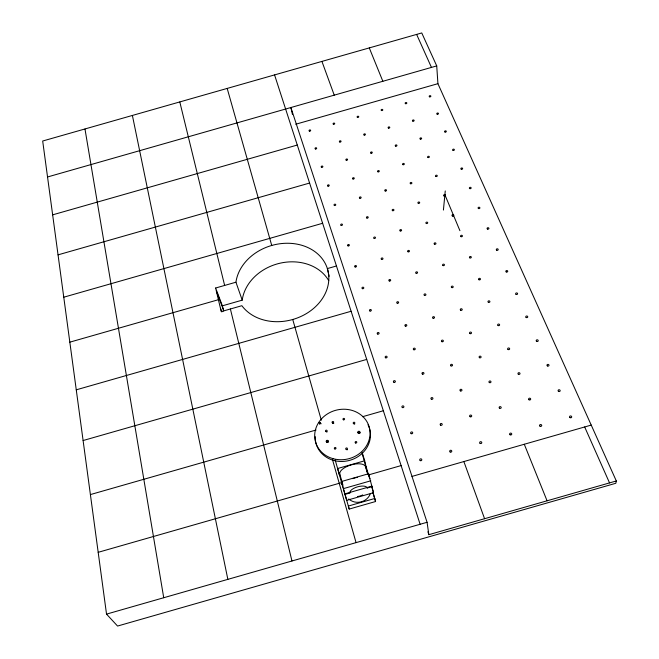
<?xml version="1.0" encoding="UTF-8"?>
<svg xmlns="http://www.w3.org/2000/svg" width="659" height="659" viewBox="0 0 659 659"><rect width="100%" height="100%" fill="white"/><g stroke="black" fill="none" stroke-linecap="round" stroke-linejoin="round"><path stroke-width="0.99" d="M443.416 210.064L445.253 190.945M616.313 480.963L615.836 483.269L117.566 626.05L106.527 614.122L42.687 141.018L421.752 32.95L436.728 65.908L437.922 83.677L616.313 480.963L428.852 534.68L427.905 531.772M320.554 422.468L319.426 424.215M332.952 423.416L333.775 423.375M47.539 176.974L436.728 65.908M295.718 124.238L437.922 83.677M52.654 214.842L297.283 145.046M58.05 254.852L309.59 183.054M63.766 297.201L322.622 223.277M215.625 288.016L235.938 282.209A47.234 38.477 -16.2 0 1 301.534 245.206A47.234 38.477 -16.2 0 1 316.757 305.488A47.234 38.477 -16.2 0 1 241.869 305.702L221.235 311.6L215.625 288.016L222.388 305.817L223.64 311.023M69.829 342.161L218.409 299.713M336.452 265.989L327.375 268.584L329.129 276.327M222.388 305.817L242.224 300.15A46.105 38.016 -16.2 0 1 280.133 263.18A46.105 38.016 -16.2 0 1 328.726 280.627M76.263 389.823L351.123 311.262M83.108 440.533L366.717 359.419M90.398 494.579L316.048 430.014M362.565 416.702L383.349 410.755M362.104 452.231L364.691 460.773L337.614 468.524L349.212 509.069L375.572 501.524L373.093 492.602M339.294 474.389L339.83 474.233A13.386 5.791 -16.3 0 1 351.214 464.892A13.386 5.791 -16.3 0 1 365.564 466.869L366.099 466.712L364.691 460.773M370.762 480.806L343.355 488.649L346.716 500.362L373.505 492.693L368.62 473.739L341.329 481.556L342.985 487.322M98.191 552.316L341.906 482.536M368.546 474.908L401.109 465.584M344.855 493.863L371.964 486.103L372.121 486.606L367.236 488.006A9.028 3.773 -16.3 0 0 357.606 486.812A9.028 3.773 -16.3 0 0 349.88 492.973L344.995 494.374M411.957 476.424L591.222 425.088M374.864 498.459L348.347 506.054L349.212 509.069M106.527 614.122L427.065 522.282L290.883 107.508L292.464 114.509M320.949 423.786L319.063 422.847L320.941 423.762M416.645 34.466L431.464 67.416M584.673 426.966L609.534 482.899M444.998 195.031L459.916 230.683M369.304 47.967L382.854 81.279M524.284 444.265L547.069 500.799M220.436 308.239L221.852 311.938M216.399 291.286L223.162 309.046M321.946 61.46L334.237 95.143M463.87 461.564L484.579 518.707M235.938 282.209L242.224 300.15M274.581 74.969L420.121 524.276M362.186 453.787L364.468 461.325M366.099 466.712L369.715 478.673M366.075 468.104L367.557 473.022M371.429 485.807L373.505 492.693M365.564 466.869L367.788 474.225M372.928 492.767L375.572 501.524M367.088 487.503L367.236 488.006M349.731 492.471L349.88 492.973M339.673 475.666L335.167 459.941M341.354 481.531L342.243 484.645M339.83 474.233L343.001 485.321M227.198 88.479L271.739 245.461M292.744 319.491L321.32 420.203M332.523 459.694L356.058 542.629M179.808 101.988L224.637 285.438M230.386 308.98L291.97 560.99M364.699 462.297L365.844 467.14M368.62 473.739L369.765 478.615M132.401 115.498L227.857 579.36M84.986 129.024L163.729 597.738M427.065 522.282L428.852 534.68M326.625 431.974A0.824 0.741 -16.2 0 1 327.086 431.966M327.021 442.519A0.832 0.75 -16.6 0 1 327.869 442.189A0.832 0.75 -16.6 0 1 326.534 441.942A0.832 0.75 -16.6 0 1 327.292 440.863A0.832 0.75 -16.6 0 1 328.067 441.851M346.667 449.776A0.84 0.758 -14 0 1 347.441 449.776M359.83 433.309A0.832 0.75 -11.7 0 0 358.784 433.309A0.832 0.75 -11.7 0 1 358.307 432.123A0.832 0.75 -11.7 0 1 359.69 432.147A0.832 0.75 -11.7 0 1 359.064 433.293M354.237 424.075A0.824 0.741 -12.2 0 1 354.699 424.066M368.01 424.742A27.777 25.042 -14.2 0 1 348.216 460.723A27.777 25.042 -14.2 0 1 315.249 436.645M358.414 433.276A0.956 0.857 -11.7 0 1 358.274 431.983A0.956 0.857 -11.7 0 1 359.707 431.983A0.956 0.857 -11.7 0 1 359.46 433.268M326.386 441.876A0.956 0.857 -16.6 0 1 327.334 440.747A0.956 0.857 -16.6 0 1 328.198 441.851M327.853 442.288A0.956 0.857 -16.6 0 1 326.534 442.164M370.416 493.575A13.139 12.241 -13.4 0 1 348.743 498.97M345.637 494.423A13.139 12.241 -13.4 0 1 345.357 493.558M362.738 494.909A13.279 12.323 -13.5 0 1 357.565 496.499M352.68 478.656A13.485 5.7 -16.3 0 1 357.442 477.289M326.913 442.024A0.956 0.857 -16.6 0 0 328.091 440.912A0.956 0.857 -16.6 0 0 326.51 440.591A0.956 0.857 -16.6 0 0 326.913 442.024M358.537 432.93A0.956 0.857 -11.7 0 0 359.798 431.917A0.956 0.857 -11.7 0 0 358.249 431.464A0.956 0.857 -11.7 0 0 358.537 432.93M332.589 422.938A0.824 0.733 -15.1 0 0 333.676 422.065A0.824 0.733 -15.1 0 0 332.35 421.686A0.824 0.733 -15.1 0 0 332.589 422.938M326.024 431.62A0.824 0.741 -16.2 0 0 327.119 430.739A0.824 0.741 -16.2 0 0 325.793 430.352A0.824 0.741 -16.2 0 0 326.024 431.62M334.912 448.985A0.84 0.758 -15.7 0 0 335.966 448.029A0.84 0.758 -15.7 0 0 334.591 447.708A0.84 0.758 -15.7 0 0 334.912 448.985M346.247 449.422A0.84 0.758 -14 0 0 347.392 448.565A0.84 0.758 -14 0 0 346.057 448.112A0.84 0.758 -14 0 0 346.247 449.422M355.621 443.005A0.84 0.758 -12.4 0 0 356.783 442.164A0.84 0.758 -12.4 0 0 355.456 441.695A0.84 0.758 -12.4 0 0 355.621 443.005M353.735 423.688A0.824 0.741 -12.3 0 0 354.83 422.814A0.824 0.741 -12.3 0 0 353.488 422.427A0.824 0.741 -12.3 0 0 353.735 423.688M343.487 419.816A0.824 0.733 -13.5 0 0 344.575 418.951A0.824 0.733 -13.5 0 0 343.248 418.564A0.824 0.733 -13.5 0 0 343.487 419.816M333.133 458.689A27.859 25.091 -14.2 0 0 369.617 428.655A27.859 25.091 -14.2 0 0 324.393 416.109A27.859 25.091 -14.2 0 0 333.133 458.689M385.746 357.821A0.98 0.84 -8.1 0 0 387.113 356.914A0.98 0.84 -8.1 0 0 385.573 356.371A0.98 0.84 -8.1 0 0 385.746 357.821M516.096 294.392A0.98 0.799 1.6 0 0 517.595 293.749A0.98 0.799 1.6 0 0 516.154 293.008A0.98 0.799 1.6 0 0 516.096 294.392M506.277 271.961A0.964 0.783 0.2 0 0 507.751 271.335A0.964 0.783 0.2 0 0 506.334 270.618A0.964 0.783 0.2 0 0 506.277 271.961M569.911 417.534A1.079 0.931 11.8 0 0 571.674 417.122A1.079 0.931 11.8 0 0 570.29 415.969A1.079 0.931 11.8 0 0 569.911 417.534M453.087 150.392A0.881 0.659 -5.2 0 0 454.372 149.733A0.881 0.659 -5.2 0 0 453.03 149.247A0.881 0.659 -5.2 0 0 453.087 150.392M478.492 208.541A0.923 0.717 -3 0 0 479.909 207.947A0.923 0.717 -3 0 0 478.574 207.297A0.923 0.717 -3 0 0 478.492 208.541M469.834 188.631A0.906 0.7 -3.8 0 0 471.152 187.947A0.906 0.7 -3.8 0 0 469.768 187.428A0.906 0.7 -3.8 0 0 469.834 188.631M547.374 365.934A1.038 0.873 6.9 0 0 549.013 365.391A1.038 0.873 6.9 0 0 547.58 364.435A1.038 0.873 6.9 0 0 547.374 365.934M445.047 132.047A0.865 0.643 -5.8 0 0 446.324 131.405A0.865 0.643 -5.8 0 0 444.998 130.935A0.865 0.643 -5.8 0 0 445.047 132.047M536.591 341.321A1.013 0.848 4.9 0 0 538.214 340.785A1.013 0.848 4.9 0 0 536.805 339.863A1.013 0.848 4.9 0 0 536.591 341.321M526.146 317.473A0.997 0.824 3.1 0 0 527.744 316.946A0.997 0.824 3.1 0 0 526.36 316.056A0.997 0.824 3.1 0 0 526.146 317.473M496.738 250.198A0.947 0.758 -1 0 0 498.196 249.58A0.947 0.758 -1 0 0 496.804 248.888A0.947 0.758 -1 0 0 496.738 250.198M487.487 229.068A0.931 0.741 -2 0 0 488.92 228.459A0.931 0.741 -2 0 0 487.553 227.792A0.931 0.741 -2 0 0 487.487 229.068M429.619 96.824A0.84 0.61 -6.9 0 0 430.862 96.206A0.84 0.61 -6.9 0 0 429.586 95.769A0.84 0.61 -6.9 0 0 429.619 96.824M461.341 169.248A0.89 0.675 -4.5 0 0 462.643 168.572A0.89 0.675 -4.5 0 0 461.284 168.07A0.89 0.675 -4.5 0 0 461.341 169.248M437.23 114.205A0.857 0.626 -6.4 0 0 438.49 113.57A0.857 0.626 -6.4 0 0 437.189 113.117A0.857 0.626 -6.4 0 0 437.23 114.205M558.42 391.281A1.054 0.898 9.2 0 0 560.15 390.878A1.054 0.898 9.2 0 0 558.799 389.774A1.054 0.898 9.2 0 0 558.42 391.281M478.994 279.762A0.964 0.783 -1.4 0 0 480.477 279.128A0.964 0.783 -1.4 0 0 479.077 278.403A0.964 0.783 -1.4 0 0 478.994 279.762M518.353 374.238A1.03 0.881 5.1 0 0 520 373.694A1.03 0.881 5.1 0 0 518.584 372.73A1.03 0.881 5.1 0 0 518.353 374.238M488.41 302.316A0.98 0.807 -0.1 0 0 489.909 301.665A0.98 0.807 -0.1 0 0 488.484 300.916A0.98 0.807 -0.1 0 0 488.41 302.316M412.872 121.149A0.848 0.626 -7.5 0 0 414.132 120.515A0.848 0.626 -7.5 0 0 412.847 120.062A0.848 0.626 -7.5 0 0 412.872 121.149M529.012 399.782A1.046 0.906 7.5 0 0 530.684 399.23A1.046 0.906 7.5 0 0 529.243 398.234A1.046 0.906 7.5 0 0 529.012 399.782M469.867 257.875A0.947 0.758 -2.5 0 0 471.325 257.257A0.947 0.758 -2.5 0 0 469.949 256.557A0.947 0.758 -2.5 0 0 469.867 257.875M405.582 103.685A0.84 0.61 -8 0 0 406.825 103.059A0.84 0.61 -8 0 0 405.565 102.615A0.84 0.61 -8 0 0 405.582 103.685M435.97 176.488A0.89 0.684 -5.8 0 0 437.271 175.813A0.89 0.684 -5.8 0 0 435.92 175.31A0.89 0.684 -5.8 0 0 435.97 176.488M508.031 349.492A1.013 0.857 3.1 0 0 509.654 348.957A1.013 0.857 3.1 0 0 508.262 348.026A1.013 0.857 3.1 0 0 508.031 349.492M444.1 195.978A0.906 0.7 -5.2 0 0 445.426 195.295A0.906 0.7 -5.2 0 0 444.051 194.767A0.906 0.7 -5.2 0 0 444.1 195.978M498.105 325.562A0.997 0.832 1.4 0 0 499.629 324.903A0.997 0.832 1.4 0 0 498.179 324.129A0.997 0.832 1.4 0 0 498.105 325.562M452.469 216.037A0.914 0.717 -4.4 0 0 453.812 215.328A0.914 0.717 -4.4 0 0 452.412 214.785A0.914 0.717 -4.4 0 0 452.469 216.037M420.36 139.098A0.865 0.643 -7 0 0 421.636 138.448A0.865 0.643 -7 0 0 420.335 137.978A0.865 0.643 -7 0 0 420.36 139.098M428.053 157.534A0.873 0.667 -6.5 0 0 429.347 156.875A0.873 0.667 -6.5 0 0 428.021 156.389A0.873 0.667 -6.5 0 0 428.053 157.534M539.943 426.109A1.071 0.931 10.2 0 0 541.706 425.706A1.071 0.931 10.2 0 0 540.347 424.544A1.071 0.931 10.2 0 0 539.943 426.109M461.078 236.672A0.931 0.741 -3.5 0 0 462.437 235.955A0.931 0.741 -3.5 0 0 461.012 235.387A0.931 0.741 -3.5 0 0 461.078 236.672M451.794 287.596A0.956 0.791 -3.2 0 0 453.203 286.846A0.956 0.791 -3.2 0 0 451.736 286.237A0.956 0.791 -3.2 0 0 451.794 287.596M388.588 128.126A0.848 0.634 -8.7 0 0 389.774 127.401A0.848 0.634 -8.7 0 0 388.439 127.047A0.848 0.634 -8.7 0 0 388.588 128.126M403.028 164.684A0.873 0.667 -7.8 0 0 404.321 164.017A0.873 0.667 -7.8 0 0 403.011 163.523A0.873 0.667 -7.8 0 0 403.028 164.684M395.746 146.166A0.865 0.651 -8.3 0 0 396.949 145.433A0.865 0.651 -8.3 0 0 395.589 145.054A0.865 0.651 -8.3 0 0 395.746 146.166M460.707 310.232A0.972 0.807 -2 0 0 462.214 309.59A0.972 0.807 -2 0 0 460.806 308.832A0.972 0.807 -2 0 0 460.707 310.232M418.358 203.334A0.898 0.7 -6.6 0 0 419.692 202.642A0.898 0.7 -6.6 0 0 418.333 202.115A0.898 0.7 -6.6 0 0 418.358 203.334M499.522 408.226A1.046 0.914 5.4 0 0 501.194 407.674A1.046 0.914 5.4 0 0 499.769 406.669A1.046 0.914 5.4 0 0 499.522 408.226M479.546 357.713A1.005 0.857 1.1 0 0 481.095 357.038A1.005 0.857 1.1 0 0 479.628 356.231A1.005 0.857 1.1 0 0 479.546 357.713M443.062 265.593A0.939 0.766 -4.2 0 0 444.454 264.86A0.939 0.766 -4.2 0 0 443.013 264.275A0.939 0.766 -4.2 0 0 443.062 265.593M381.619 110.564A0.84 0.618 -9.1 0 0 382.788 109.855A0.84 0.618 -9.1 0 0 381.479 109.509A0.84 0.618 -9.1 0 0 381.619 110.564M410.582 183.737A0.89 0.684 -7.2 0 0 411.9 183.062A0.89 0.684 -7.2 0 0 410.565 182.551A0.89 0.684 -7.2 0 0 410.582 183.737M426.357 223.492A0.914 0.725 -5.9 0 0 427.707 222.783A0.914 0.725 -5.9 0 0 426.324 222.24A0.914 0.725 -5.9 0 0 426.357 223.492M489.332 382.541A1.021 0.89 3 0 0 490.98 381.998A1.021 0.89 3 0 0 489.588 381.026A1.021 0.89 3 0 0 489.332 382.541M469.982 333.602A0.988 0.832 -0.6 0 0 471.506 332.943A0.988 0.832 -0.6 0 0 470.073 332.161A0.988 0.832 -0.6 0 0 469.982 333.602M510.05 434.759A1.063 0.939 8.2 0 0 511.746 434.19A1.063 0.939 8.2 0 0 510.297 433.152A1.063 0.939 8.2 0 0 510.05 434.759M434.594 244.234A0.931 0.741 -5.1 0 0 435.953 243.517A0.931 0.741 -5.1 0 0 434.545 242.949A0.931 0.741 -5.1 0 0 434.594 244.234M433.087 318.19A0.972 0.816 -4.1 0 0 434.52 317.424A0.972 0.816 -4.1 0 0 433.045 316.781A0.972 0.816 -4.1 0 0 433.087 318.19M378.06 171.851A0.873 0.667 -9.1 0 0 379.287 171.101A0.873 0.667 -9.1 0 0 377.92 170.706A0.873 0.667 -9.1 0 0 378.06 171.851M385.276 191.011A0.881 0.684 -8.7 0 0 386.52 190.237A0.881 0.684 -8.7 0 0 385.128 189.833A0.881 0.684 -8.7 0 0 385.276 191.011M460.394 390.902A1.021 0.89 0.5 0 0 461.967 390.21A1.021 0.89 0.5 0 0 460.493 389.362A1.021 0.89 0.5 0 0 460.394 390.902M450.978 365.885A1.005 0.865 -1.3 0 0 452.527 365.218A1.005 0.865 -1.3 0 0 451.086 364.394A1.005 0.865 -1.3 0 0 450.978 365.885M441.934 341.692A0.988 0.84 -2.9 0 0 443.383 340.909A0.988 0.84 -2.9 0 0 441.884 340.242A0.988 0.84 -2.9 0 0 441.934 341.692M416.183 273.279A0.939 0.766 -6.1 0 0 417.575 272.546A0.939 0.766 -6.1 0 0 416.15 271.953A0.939 0.766 -6.1 0 0 416.183 273.279M408.094 251.804A0.923 0.75 -6.9 0 0 409.47 251.087A0.923 0.75 -6.9 0 0 408.078 250.511A0.923 0.75 -6.9 0 0 408.094 251.804M357.573 117.426A0.84 0.618 -10.2 0 0 358.751 116.709A0.84 0.618 -10.2 0 0 357.45 116.363A0.84 0.618 -10.2 0 0 357.573 117.426M480.065 443.342A1.054 0.947 5.6 0 0 481.77 442.774A1.054 0.947 5.6 0 0 480.337 441.728A1.054 0.947 5.6 0 0 480.065 443.342M424.511 295.397A0.956 0.791 -5.2 0 0 425.92 294.647A0.956 0.791 -5.2 0 0 424.47 294.029A0.956 0.791 -5.2 0 0 424.511 295.397M364.221 135.079A0.848 0.634 -9.9 0 0 365.416 134.354A0.848 0.634 -9.9 0 0 364.089 133.991A0.848 0.634 -9.9 0 0 364.221 135.079M371.05 153.218A0.857 0.651 -9.5 0 0 372.261 152.476A0.857 0.651 -9.5 0 0 370.91 152.097A0.857 0.651 -9.5 0 0 371.05 153.218M392.69 210.707A0.898 0.708 -8.1 0 0 393.95 209.924A0.898 0.708 -8.1 0 0 392.533 209.496A0.898 0.708 -8.1 0 0 392.69 210.707M470.114 416.727A1.038 0.914 2.8 0 0 471.712 416.018A1.038 0.914 2.8 0 0 470.205 415.137A1.038 0.914 2.8 0 0 470.114 416.727M400.244 230.947A0.914 0.725 -7.6 0 0 401.603 230.246A0.914 0.725 -7.6 0 0 400.227 229.694A0.914 0.725 -7.6 0 0 400.244 230.947M431.439 399.255A1.013 0.898 -2.4 0 0 432.938 398.431A1.013 0.898 -2.4 0 0 431.398 397.707A1.013 0.898 -2.4 0 0 431.439 399.255M450.163 451.992A1.054 0.956 2.4 0 0 451.794 451.267A1.054 0.956 2.4 0 0 450.278 450.344A1.054 0.956 2.4 0 0 450.163 451.992M353.026 179.001A0.873 0.667 -10.5 0 0 354.254 178.243A0.873 0.667 -10.5 0 0 352.903 177.848A0.873 0.667 -10.5 0 0 353.026 179.001M339.846 142.031A0.848 0.634 -11.2 0 0 341.049 141.306A0.848 0.634 -11.2 0 0 339.739 140.935A0.848 0.634 -11.2 0 0 339.846 142.031M397.295 303.231A0.947 0.791 -7.3 0 0 398.629 302.374A0.947 0.791 -7.3 0 0 397.13 301.871A0.947 0.791 -7.3 0 0 397.295 303.231M359.888 198.26A0.881 0.684 -10.2 0 0 361.132 197.486A0.881 0.684 -10.2 0 0 359.756 197.074A0.881 0.684 -10.2 0 0 359.888 198.26M389.37 280.998A0.939 0.766 -8.1 0 0 390.688 280.157A0.939 0.766 -8.1 0 0 389.214 279.671A0.939 0.766 -8.1 0 0 389.37 280.998M440.607 425.17A1.03 0.923 -0.3 0 0 442.214 424.462A1.03 0.923 -0.3 0 0 440.731 423.572A1.03 0.923 -0.3 0 0 440.607 425.17M333.528 124.279A0.832 0.618 -11.4 0 0 334.714 123.571A0.832 0.618 -11.4 0 0 333.421 123.217A0.832 0.618 -11.4 0 0 333.528 124.279M366.948 218.063A0.898 0.708 -9.7 0 0 368.208 217.272A0.898 0.708 -9.7 0 0 366.808 216.844A0.898 0.708 -9.7 0 0 366.948 218.063M422.485 374.106A0.997 0.865 -4 0 0 423.959 373.299A0.997 0.865 -4 0 0 422.444 372.607A0.997 0.865 -4 0 0 422.485 374.106M413.803 349.74A0.98 0.84 -5.4 0 0 415.252 348.957A0.98 0.84 -5.4 0 0 413.77 348.281A0.98 0.84 -5.4 0 0 413.803 349.74M405.384 326.114A0.964 0.816 -6.4 0 0 406.817 325.348A0.964 0.816 -6.4 0 0 405.359 324.698A0.964 0.816 -6.4 0 0 405.384 326.114M346.346 160.269A0.857 0.651 -10.9 0 0 347.565 159.527A0.857 0.651 -10.9 0 0 346.23 159.14A0.857 0.651 -10.9 0 0 346.346 160.269M374.205 238.434A0.906 0.725 -9.3 0 0 375.482 237.635A0.906 0.725 -9.3 0 0 374.065 237.191A0.906 0.725 -9.3 0 0 374.205 238.434M381.676 259.407A0.923 0.75 -8.7 0 0 382.978 258.583A0.923 0.75 -8.7 0 0 381.528 258.122A0.923 0.75 -8.7 0 0 381.676 259.407M377.755 334.072A0.964 0.816 -8.9 0 0 379.106 333.19A0.964 0.816 -8.9 0 0 377.599 332.663A0.964 0.816 -8.9 0 0 377.755 334.072M420.253 460.625A1.046 0.956 -1.7 0 0 421.809 459.76A1.046 0.956 -1.7 0 0 420.22 458.969A1.046 0.956 -1.7 0 0 420.253 460.625M328.058 186.167A0.873 0.667 -12 0 0 329.212 185.327A0.873 0.667 -12 0 0 327.811 185.031A0.873 0.667 -12 0 0 328.058 186.167M355.176 266.977A0.923 0.75 -10.6 0 0 356.478 266.154A0.923 0.75 -10.6 0 0 355.044 265.684A0.923 0.75 -10.6 0 0 355.176 266.977M315.546 149A0.848 0.634 -12.5 0 0 316.674 148.201A0.848 0.634 -12.5 0 0 315.323 147.929A0.848 0.634 -12.5 0 0 315.546 149M411.183 433.663A1.03 0.923 -4 0 0 412.715 432.823A1.03 0.923 -4 0 0 411.158 432.057A1.03 0.923 -4 0 0 411.183 433.663M393.983 382.319A0.997 0.873 -7.1 0 0 395.375 381.396A0.997 0.873 -7.1 0 0 393.81 380.82A0.997 0.873 -7.1 0 0 393.983 382.319M362.483 288.683A0.931 0.774 -10.2 0 0 363.801 287.835A0.931 0.774 -10.2 0 0 362.343 287.349A0.931 0.774 -10.2 0 0 362.483 288.683M348.084 245.898A0.906 0.725 -11.1 0 0 349.369 245.09A0.906 0.725 -11.1 0 0 347.96 244.646A0.906 0.725 -11.1 0 0 348.084 245.898M309.549 131.157A0.832 0.618 -12.6 0 0 310.661 130.375A0.832 0.618 -12.6 0 0 309.326 130.111A0.832 0.618 -12.6 0 0 309.549 131.157M334.492 205.509A0.881 0.692 -11.7 0 0 335.752 204.735A0.881 0.692 -11.7 0 0 334.385 204.323A0.881 0.692 -11.7 0 0 334.492 205.509M341.197 225.419A0.898 0.708 -11.4 0 0 342.466 224.628A0.898 0.708 -11.4 0 0 341.082 224.192A0.898 0.708 -11.4 0 0 341.197 225.419M370.004 311.032A0.947 0.791 -9.6 0 0 371.338 310.175A0.947 0.791 -9.6 0 0 369.856 309.664A0.947 0.791 -9.6 0 0 370.004 311.032M321.716 167.337A0.857 0.651 -12.2 0 0 322.861 166.513A0.857 0.651 -12.2 0 0 321.485 166.233A0.857 0.651 -12.2 0 0 321.716 167.337M402.402 407.567A1.013 0.898 -5.7 0 0 403.909 406.735A1.013 0.898 -5.7 0 0 402.385 406.01A1.013 0.898 -5.7 0 0 402.402 407.567"/></g></svg>
